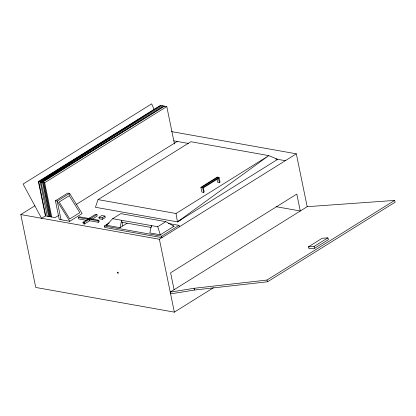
<?xml version="1.0" encoding="UTF-8"?>
<svg xmlns="http://www.w3.org/2000/svg" width="416" height="416" viewBox="0 0 416 416"><rect width="100%" height="100%" fill="white"/><g stroke="black" fill="none" stroke-linecap="round" stroke-linejoin="round"><path stroke-width="0.62" d="M151.59 226.585L151.382 225.586L149.843 232.913L160.326 234.78L174.034 226.231L165.828 221.65L120.812 213.632L112.689 218.696L106.449 225.259L120.011 227.672L121.644 220.293L122.803 225.93M177.45 221.894L268.804 155.615L176.03 213.496L177.45 221.894L277.675 159.333L268.804 155.615L190.84 141.726L98.062 199.612L95.42 207.282L177.45 221.894L181.147 219.554M86.206 220.293L78.567 218.93L78.26 217.433L79.305 216.783L98.847 220.262L99.154 221.759L98.29 222.3L89.716 220.771L84.578 223.98L83.278 223.746L82.971 222.248L89.513 218.15L90.085 218.254L90.272 218.738M59.004 215.207L55.156 217.61L45.406 215.873L38.371 181.594L160.451 105.425L166.78 106.553L174.465 143.988M38.371 181.594L44.699 182.718L166.78 106.553M213.387 287.784L174.346 312.14L35.76 287.456L20.8 214.573L34.908 205.774M55.427 200.782L67.787 193.071L69.576 193.388L82.134 213.564L69.774 221.276L59.249 219.404L55.427 200.782L57.216 201.105L69.576 193.388L69.831 194.631M45.406 215.873L41.564 218.27L23.098 184.075L151.663 103.86L154.258 109.736M76.055 204.573L177.237 141.445M82.971 222.248L84.271 222.482L96.923 214.588L97.23 216.086L91.603 219.596M98.946 217.272L101.748 215.524L104.915 216.086L105.222 217.584L102.419 219.331L99.252 218.769L98.946 217.272L102.112 217.833L104.915 216.086M88.109 219.045L97.984 220.802L98.847 220.262M104.369 226.002L161.658 236.205L161.959 237.656L104.666 227.448L104.369 226.002L109.247 222.955M106.449 225.259L107.38 224.676M120.011 227.672L127.13 223.231M219.346 182.556L218.374 177.814L217.157 177.601L202.03 187.039L203.247 187.252L204.22 191.994L203.627 192.369L201.88 192.057L200.907 187.314L217.329 177.065L219.076 177.377L220.048 182.12L219.346 182.556L217.599 182.244L216.991 179.286M200.907 187.314L202.654 187.626L219.076 177.377M203.372 187.85L218.499 178.412M112.689 218.696L157.706 226.715L165.828 221.65M161.658 236.205L179.015 225.378L179.312 226.824M20.8 214.573L159.385 239.257L296.322 153.821L307.174 206.684L170.238 292.126L170.846 293.836L194.704 290.004L267.571 281.772L395.2 202.145L394.586 200.429L307.174 206.684M308.381 246.875L322.176 238.269L327.85 237.864L328.479 239.626L314.683 248.232L309.01 248.638L308.381 246.875L314.054 246.47L327.85 237.864M170.238 292.126L194.09 288.293L266.958 280.062L394.586 200.429M39.478 181.792L162.308 105.758M41.714 182.187L164.544 106.153M89.716 220.771L89.014 218.468L87.807 219.133L78.26 217.433M88.852 218.483L89.513 218.15L89.684 219.066M171.356 131.565L296.322 153.821M173.815 140.832L188.453 143.442M275.756 158.99L285.308 160.696M276.073 206.679L300.274 210.99L296.8 194.069L170.607 272.802L174.08 289.723M98.062 199.612L176.03 213.496M168.194 223.449L179.015 225.378M172.796 226.008L174.034 226.231M96.923 214.588L95.498 214.334L87.807 219.133L89.409 219.274L90.085 218.254L90.184 218.754M122.054 222.29L151.159 227.474M69.774 221.276L57.216 201.105L61.038 219.721M314.054 246.47L314.683 248.232M266.958 280.062L267.571 281.772M194.09 288.293L194.704 290.004M157.706 226.715L160.326 234.78M48.755 216.471L40.971 182.057L163.8 106.023L42.463 182.322L49.499 216.601M202.654 187.626L203.627 192.369M159.385 239.257L174.346 312.14M102.112 217.833L102.419 219.331M97.984 220.802L98.29 222.3M89.014 218.468L89.112 218.967M84.271 222.482L84.578 223.98M44.699 182.718L51.735 217.001M43.956 182.588L50.991 216.866M43.207 182.452L50.242 216.736M47.263 216.206L40.222 181.922L160.815 105.487L38.735 181.657L45.77 215.94M69.264 195.697L59.166 201.994L69.727 218.962L79.82 212.659L69.264 195.697M117.473 272.641A0.608 0.39 58 0 0 118.243 273.234A0.608 0.39 58 0 0 118.05 272.282A0.608 0.39 58 0 0 117.473 272.641"/></g></svg>
